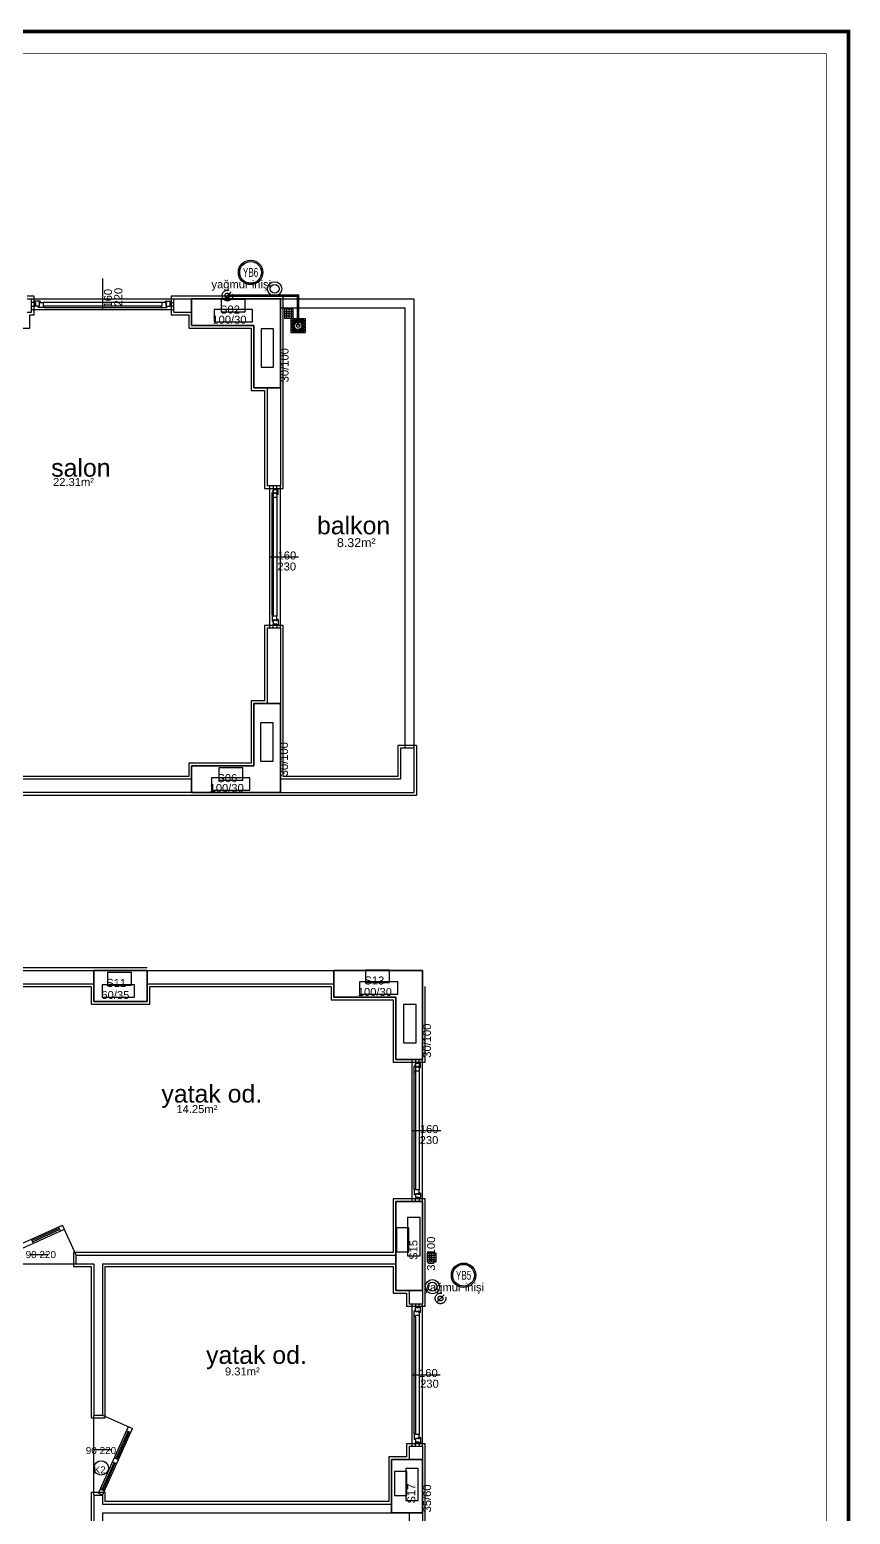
# Model space of a CAD drawing. Header units: centimetres. Extents: x -3962 to 30527, y -2 to 2802.
# Drawn here: x 14079 to 15002, y 1133 to 2802 of the extents above; entities that cross this region are included whole.
import ezdxf
from ezdxf.enums import TextEntityAlignment as Align

# ---------------------------------------------------------------- set-up
doc = ezdxf.new("R2010")
doc.units = ezdxf.units.CM
doc.linetypes.add('YAGMUR HATTI', pattern=[36, 30, -6])
for name, color, linetype in [('MD-YUK-BIRIMI', 7, 'Continuous'), ('MTY-TEFRIS', 15, 'CONTINUOUS'), ('MTY-YAGMURSU-KOLON NO', 7, 'CONTINUOUS'), ('ROTAS-MIMARI', 8, 'CONTINUOUS'), ('ROTAS-MIMARI-KOLON', 8, 'CONTINUOUS'), ('ROTAS-MIMARI-YAZI', 8, 'CONTINUOUS'), ('ROTAS-PAFTA', 7, 'CONTINUOUS'), ('ROTAS-PISSU-KOLONNO', 211, 'CONTINUOUS'), ('ROTAS-TEFRIS', 15, 'CONTINUOUS'), ('ROTAS-YAGMUR-BORUSU', 3, 'YAGMUR HATTI')]:
    doc.layers.add(name, color=color, linetype=linetype)
doc.styles.add('ANOTATIVO', font='arial.ttf')
doc.styles.add('MTYCAPLT', font='arial.ttf', dxfattribs={"width": 0.65, "height": 1})
doc.styles.add('ROTAS', font='arial.ttf')

# ---------------------------------------------------------------- blocks, each defined once
blk = doc.blocks.new('SUZGEC1')
at = {"layer": 'MTY-TEFRIS'}
blk.add_lwpolyline([(-5, -5), (-5, 5), (5, 5), (5, -5)], close=True, dxfattribs=at)
for points in [[(-4.3, 3.9), (-2, 1.5, 0.029484), (-2.2, 1.3), (-4.3, 2.5)], [(-2.5, 0.3), (-4.3, 0.3), (-4.3, 1.7), (-2.4, 0.7, 0.032775)], [(-3.9, 4.3), (-2.5, 4.3), (-1.3, 2.2, 0.029484), (-1.5, 2)], [(-0.7, 2.4, -0.032775), (-0.3, 2.5), (-0.3, 4.3), (-1.7, 4.3)], [(0.3, 2.5), (0.3, 4.3), (1.7, 4.3), (0.7, 2.4, 0.032775)], [(1.3, 2.2), (2.5, 4.3), (3.9, 4.3), (1.5, 2, 0.029484)], [(4.3, 3.9), (2, 1.5, -0.029484), (2.2, 1.3), (4.3, 2.5)], [(4.3, 0.3), (4.3, 1.7), (2.4, 0.7, -0.032775), (2.5, 0.3)], [(-2.5, -0.3), (-4.3, -0.3), (-4.3, -1.7), (-2.4, -0.7, -0.032775)], [(-4.3, -3.9), (-2, -1.5, -0.029484), (-2.2, -1.3), (-4.3, -2.5)], [(-3.9, -4.3), (-2.5, -4.3), (-1.3, -2.2, -0.029484), (-1.5, -2)], [(-0.3, -4.3), (-1.7, -4.3), (-0.7, -2.4, 0.032775), (-0.3, -2.5)], [(0.3, -2.5), (0.3, -4.3), (1.7, -4.3), (0.7, -2.4, -0.032775)], [(2.5, -4.3), (1.3, -2.2, 0.029484), (1.5, -2), (3.9, -4.3)], [(4.3, -2.5), (4.3, -3.9), (2, -1.5, 0.029484), (2.2, -1.3)], [(4.3, -0.3), (4.3, -1.7), (2.4, -0.7, 0.032775), (2.5, -0.3)]]:
    blk.add_lwpolyline(points, format="xyb", close=True, dxfattribs=at)
blk.add_circle((0, 0), 1.25, dxfattribs=at)
at = {"layer": 'MD-YUK-BIRIMI', "color": 6, "style": 'MTYCAPLT', "width": 0.65}
for tag, p in [('PSCP_001', (-1.3, 0.7)), ('PS_001', (-0.6, -0.5))]:
    blk.add_attdef(tag, p, '', height=1, dxfattribs=at)
blk = doc.blocks.new('MTY-KOLON NO YAGMUR')
at = {"layer": 'MTY-YAGMURSU-KOLON NO', "linetype": 'Continuous', "ltscale": 100}
blk.add_circle((0, 0), 27.5, dxfattribs=at)
at = {"layer": 'MTY-YAGMURSU-KOLON NO', "color": 7, "linetype": 'Continuous', "ltscale": 100}
blk.add_circle((0, 0), 24.5, dxfattribs=at)
at = {"style": 'ANOTATIVO', "width": 0.65}
blk.add_attdef('K', text='', height=20, dxfattribs=at).set_placement((0, 0), align=Align.MIDDLE_CENTER)

msp = doc.modelspace()

# ---------------------------------------------------------------- linework, layer by layer
at = {"layer": 'ROTAS-MIMARI'}
for p, q in [((14160.8, 2522.1), (14160.8, 2487.4)), ((14083.8, 2502.2), (14075.8, 2502.2)), ((14075.8, 2499.2), (14080.8, 2499.2)), ((14080.8, 2484.2), (14080.8, 2499.2)), ((14080.8, 2499.2), (14240.8, 2499.2)), ((14084.8, 2495.2), (14080.8, 2495.2)), ((14080.8, 2491.2), (14084.8, 2491.2)), ((14080.8, 2487.4), (14240.8, 2487.4)), ((14083.8, 2481.2), (14083.8, 2502.2)), ((14084.1, 2496.8), (14084.1, 2495.4)), ((14090.5, 2496.8), (14084.1, 2496.8)), ((14085.3, 2495.4), (14084.1, 2495.4)), ((14084.8, 2491.2), (14084.8, 2495.2)), ((14085.3, 2495.4), (14085.3, 2491.2)), ((14089.3, 2491.2), (14085.3, 2491.2)), ((14088.4, 2491.2), (14089.6, 2491.2)), ((14088.4, 2491.2), (14088.4, 2489.8)), ((14095.2, 2489.8), (14088.4, 2489.8)), ((14089, 2495.4), (14089, 2494.4)), ((14090.5, 2495.4), (14089, 2495.4)), ((14089.3, 2494.4), (14089, 2494.4)), ((14089.3, 2494.4), (14089.3, 2491.2)), ((14089.6, 2495.4), (14094, 2495.4)), ((14089.6, 2495.4), (14089.6, 2494.9)), ((14089.9, 2494.9), (14089.6, 2494.9)), ((14089.9, 2494.4), (14089.6, 2494.4)), ((14089.6, 2494.4), (14089.6, 2491.2)), ((14089.9, 2494.9), (14089.9, 2494.4)), ((14090.5, 2496.8), (14090.5, 2495.4)), ((14227.6, 2495.4), (14094, 2495.4)), ((14094, 2495.4), (14094, 2491.2)), ((14095.2, 2491.2), (14094, 2491.2)), ((14226.4, 2491.2), (14095.2, 2491.2)), ((14095.2, 2491.2), (14095.2, 2489.8)), ((14095.2, 2489.8), (14226.4, 2489.8)), ((14226.4, 2491.2), (14226.4, 2489.8)), ((14226.4, 2491.2), (14227.6, 2491.2)), ((14226.4, 2489.8), (14233.2, 2489.8)), ((14232, 2495.4), (14227.6, 2495.4)), ((14227.6, 2495.4), (14227.6, 2491.2)), ((14231.1, 2496.8), (14231.1, 2495.4)), ((14231.1, 2496.8), (14237.5, 2496.8)), ((14231.1, 2495.4), (14232.6, 2495.4)), ((14231.7, 2494.9), (14232, 2494.9)), ((14231.7, 2494.9), (14231.7, 2494.4)), ((14231.7, 2494.4), (14232, 2494.4)), ((14232, 2495.4), (14232, 2494.9)), ((14232, 2494.4), (14232, 2491.2)), ((14233.2, 2491.2), (14232, 2491.2)), ((14232.3, 2494.4), (14232.3, 2491.2)), ((14232.3, 2494.4), (14232.6, 2494.4)), ((14232.3, 2491.2), (14236.3, 2491.2)), ((14232.6, 2495.4), (14232.6, 2494.4)), ((14233.2, 2491.2), (14233.2, 2489.8)), ((14236.3, 2495.4), (14236.3, 2491.2)), ((14236.3, 2495.4), (14237.5, 2495.4)), ((14236.8, 2495.2), (14240.8, 2495.2)), ((14236.8, 2491.2), (14236.8, 2495.2)), ((14240.8, 2491.2), (14236.8, 2491.2)), ((14237.5, 2496.8), (14237.5, 2495.4)), ((14300.8, 2502.2), (14237.8, 2502.2)), ((14237.8, 2502.2), (14237.8, 2481.2)), ((14240.8, 2499.2), (14260.8, 2499.2)), ((14240.8, 2484.2), (14240.8, 2499.2)), ((14363.8, 2502.2), (14300.8, 2502.2)), ((14363.8, 2399.2), (14363.8, 2502.2)), ((14375.3, 2487.7), (14365.3, 2487.7)), ((14365.3, 2487.7), (14365.3, 2477.7)), ((14367.7, 2487.7), (14367.7, 2477.7)), ((14370.3, 2487.7), (14370.3, 2477.7)), ((14373, 2487.7), (14373, 2477.7)), ((14375.3, 2477.7), (14375.3, 2487.7)), ((14075.8, 2484.2), (14080.8, 2484.2)), ((14078.8, 2481.2), (14083.8, 2481.2)), ((14078.8, 2466.2), (14078.8, 2481.2)), ((14237.8, 2481.2), (14257.8, 2481.2)), ((14240.8, 2484.2), (14260.8, 2484.2)), ((14257.8, 2481.2), (14257.8, 2466.2)), ((14365.3, 2485.2), (14375.3, 2485.2)), ((14365.3, 2482.7), (14375.3, 2482.7)), ((14365.3, 2480.2), (14375.3, 2480.2)), ((14365.3, 2477.7), (14375.3, 2477.7)), ((13923.8, 2466.2), (14078.8, 2466.2)), ((14257.8, 2466.2), (14327.8, 2466.2)), ((14327.8, 2466.2), (14327.8, 2396.2)), ((14327.8, 2396.2), (14342.8, 2396.2)), ((14342.8, 2396.2), (14342.8, 2286.2)), ((14345.8, 2399.2), (14345.8, 2289.2)), ((14360.8, 2399.2), (14360.8, 2289.2)), ((14363.8, 2286.2), (14363.8, 2399.2)), ((14360.8, 2289.2), (14345.8, 2289.2)), ((14349, 2129.2), (14349, 2289.2)), ((14352.8, 2289.2), (14352.8, 2285.2)), ((14356.8, 2285.2), (14356.8, 2289.2)), ((14360.8, 2129.2), (14360.8, 2289.2)), ((14342.8, 2286.2), (14363.8, 2286.2)), ((14351.4, 2143.6), (14351.4, 2281.6)), ((14352.8, 2281.6), (14351.4, 2281.6)), ((14351.4, 2274.8), (14351.4, 2281.6)), ((14352.8, 2274.8), (14351.4, 2274.8)), ((14352.8, 2285.2), (14356.8, 2285.2)), ((14352.8, 2284.7), (14352.8, 2143.6)), ((14352.8, 2280.7), (14352.8, 2284.7)), ((14357, 2284.7), (14352.8, 2284.7)), ((14352.8, 2281.6), (14352.8, 2280.4)), ((14356, 2280.7), (14352.8, 2280.7)), ((14356, 2280.4), (14352.8, 2280.4)), ((14357, 2276), (14352.8, 2276)), ((14352.8, 2274.8), (14352.8, 2276)), ((14356, 2280.7), (14356, 2281)), ((14357, 2281), (14356, 2281)), ((14356, 2280.1), (14356, 2280.4)), ((14356.5, 2280.1), (14356, 2280.1)), ((14356.5, 2280.1), (14356.5, 2280.4)), ((14357, 2280.4), (14356.5, 2280.4)), ((14357, 2285.9), (14357, 2142.4)), ((14358.4, 2285.9), (14357, 2285.9)), ((14357, 2284.7), (14357, 2285.9)), ((14357, 2279.5), (14357, 2281)), ((14357, 2280.4), (14357, 2276)), ((14358.4, 2279.5), (14357, 2279.5)), ((14358.4, 2279.5), (14358.4, 2285.9)), ((14349, 2209.2), (14381.3, 2209.2)), ((14349, 2209.2), (14381.3, 2209.2)), ((14352.8, 2143.6), (14351.4, 2143.6)), ((14351.4, 2143.6), (14351.4, 2136.8)), ((14352.8, 2136.8), (14351.4, 2136.8)), ((14352.8, 2143.6), (14352.8, 2142.4)), ((14357, 2142.4), (14352.8, 2142.4)), ((14352.8, 2136.8), (14352.8, 2138)), ((14356, 2138), (14352.8, 2138)), ((14352.8, 2137.7), (14352.8, 2133.7)), ((14356, 2137.7), (14352.8, 2137.7)), ((14356.5, 2138.3), (14356, 2138.3)), ((14356, 2138.3), (14356, 2138)), ((14356, 2137.7), (14356, 2137.4)), ((14357, 2137.4), (14356, 2137.4)), ((14356.5, 2138.3), (14356.5, 2138)), ((14357, 2138), (14356.5, 2138)), ((14357, 2138), (14357, 2142.4)), ((14358.4, 2138.9), (14357, 2138.9)), ((14357, 2138.9), (14357, 2137.4)), ((14358.4, 2138.9), (14358.4, 2132.5)), ((14363.8, 2132.2), (14342.8, 2132.2)), ((14342.8, 2132.2), (14342.8, 2047.2)), ((14345.8, 2129.2), (14345.8, 2044.2)), ((14360.8, 2129.2), (14345.8, 2129.2)), ((14357, 2133.7), (14352.8, 2133.7)), ((14352.8, 2129.2), (14352.8, 2133.2)), ((14352.8, 2133.2), (14356.8, 2133.2)), ((14356.8, 2133.2), (14356.8, 2129.2)), ((14357, 2133.7), (14357, 2132.5)), ((14358.4, 2132.5), (14357, 2132.5)), ((14360.8, 2129.2), (14360.8, 2044.2)), ((14363.8, 2044.2), (14363.8, 2132.2)), ((14342.8, 2047.2), (14327.8, 2047.2)), ((14327.8, 2047.2), (14327.8, 1977.2)), ((14363.8, 1962.2), (14363.8, 2044.2)), ((14513.8, 1997.2), (14492.8, 1997.2)), ((14492.8, 1997.2), (14492.8, 1962.2)), ((14510.8, 1994.2), (14495.8, 1994.2)), ((14495.8, 1994.2), (14495.8, 1959.2)), ((14510.8, 1994.2), (14510.8, 1944.2)), ((14513.8, 1997.2), (14513.8, 1941.2)), ((14327.8, 1977.2), (14257.8, 1977.2)), ((14257.8, 1977.2), (14257.8, 1962.2)), ((14260.8, 1959.2), (13990.8, 1959.2)), ((14257.8, 1962.2), (13993.8, 1962.2)), ((14495.8, 1959.2), (14360.8, 1959.2)), ((14492.8, 1962.2), (14363.8, 1962.2)), ((14260.8, 1944.2), (13930.8, 1944.2)), ((13930.8, 1941.2), (14513.8, 1941.2)), ((13860.8, 1744.2), (14150.8, 1744.2)), ((14150.8, 1747.2), (13863.8, 1747.2)), ((14210.8, 1747.2), (14150.8, 1747.2)), ((14210.8, 1744.2), (14420.8, 1744.2)), ((14030.8, 1729.2), (14150.8, 1729.2)), ((14033.8, 1726.2), (14147.8, 1726.2)), ((14147.8, 1726.2), (14147.8, 1706.2)), ((14210.8, 1729.2), (14420.8, 1729.2)), ((14213.8, 1706.2), (14213.8, 1726.2)), ((14213.8, 1726.2), (14417.8, 1726.2)), ((14417.8, 1726.2), (14417.8, 1711.2)), ((14523.8, 1641.2), (14523.8, 1726.2)), ((14147.8, 1706.2), (14213.8, 1706.2)), ((14417.8, 1711.2), (14487.8, 1711.2)), ((14487.8, 1711.2), (14487.8, 1641.2)), ((14487.8, 1641.2), (14502.8, 1641.2)), ((14502.8, 1641.2), (14523.8, 1641.2)), ((14520.8, 1644.2), (14505.8, 1644.2)), ((14509, 1484.2), (14509, 1644.2)), ((14511.4, 1498.6), (14511.4, 1636.6)), ((14512.8, 1636.6), (14511.4, 1636.6)), ((14511.4, 1629.8), (14511.4, 1636.6)), ((14512.8, 1644.2), (14512.8, 1640.2)), ((14512.8, 1640.2), (14516.8, 1640.2)), ((14512.8, 1639.7), (14512.8, 1498.6)), ((14512.8, 1635.7), (14512.8, 1639.7)), ((14517, 1639.7), (14512.8, 1639.7)), ((14512.8, 1636.6), (14512.8, 1635.4)), ((14516, 1635.7), (14516, 1636)), ((14517, 1636), (14516, 1636)), ((14516.8, 1640.2), (14516.8, 1644.2)), ((14517, 1640.9), (14517, 1497.4)), ((14518.4, 1640.9), (14517, 1640.9)), ((14517, 1639.7), (14517, 1640.9)), ((14517, 1634.5), (14517, 1636)), ((14518.4, 1634.5), (14518.4, 1640.9)), ((14520.8, 1484.2), (14520.8, 1644.2)), ((14512.8, 1629.8), (14511.4, 1629.8)), ((14516, 1635.7), (14512.8, 1635.7)), ((14516, 1635.4), (14512.8, 1635.4)), ((14517, 1631), (14512.8, 1631)), ((14512.8, 1629.8), (14512.8, 1631)), ((14516, 1635.1), (14516, 1635.4)), ((14516.5, 1635.1), (14516, 1635.1)), ((14516.5, 1635.1), (14516.5, 1635.4)), ((14517, 1635.4), (14516.5, 1635.4)), ((14517, 1635.4), (14517, 1631)), ((14518.4, 1634.5), (14517, 1634.5)), ((14509, 1564.2), (14541.3, 1564.3)), ((14502.8, 1487.2), (14487.8, 1487.2)), ((14487.8, 1487.2), (14487.8, 1427.2)), ((14523.8, 1487.2), (14502.8, 1487.2)), ((14512.8, 1498.6), (14511.4, 1498.6)), ((14511.4, 1498.6), (14511.4, 1491.8)), ((14512.8, 1491.8), (14511.4, 1491.8)), ((14512.8, 1498.6), (14512.8, 1497.4)), ((14517, 1497.4), (14512.8, 1497.4)), ((14512.8, 1491.8), (14512.8, 1493)), ((14516, 1493), (14512.8, 1493)), ((14512.8, 1492.7), (14512.8, 1488.7)), ((14516, 1492.7), (14512.8, 1492.7)), ((14517, 1488.7), (14512.8, 1488.7)), ((14512.8, 1484.2), (14512.8, 1488.2)), ((14512.8, 1488.2), (14516.8, 1488.2)), ((14516.5, 1493.3), (14516, 1493.3)), ((14516, 1493.3), (14516, 1493)), ((14516, 1492.7), (14516, 1492.4)), ((14517, 1492.4), (14516, 1492.4)), ((14516.5, 1493.3), (14516.5, 1493)), ((14517, 1493), (14516.5, 1493)), ((14516.8, 1488.2), (14516.8, 1484.2)), ((14517, 1493), (14517, 1497.4)), ((14518.4, 1493.9), (14517, 1493.9)), ((14517, 1493.9), (14517, 1492.4)), ((14517, 1488.7), (14517, 1487.5)), ((14518.4, 1487.5), (14517, 1487.5)), ((14518.4, 1493.9), (14518.4, 1487.5)), ((14523.8, 1484.2), (14523.8, 1487.2)), ((14523.8, 1414.2), (14523.8, 1484.2)), ((14040.9, 1424.2), (14115.8, 1457.9)), ((14042.9, 1419.7), (14117.8, 1453.3)), ((14081.3, 1440.6), (14111.9, 1454.3)), ((14081.9, 1439.2), (14112.5, 1452.9)), ((14113.3, 1451.3), (14111.2, 1455.8)), ((14130.9, 1424.2), (14115.8, 1457.9)), ((14080.6, 1442.1), (14082.7, 1437.5)), ((14079.9, 1424.8), (14099.2, 1424.8)), ((14487.8, 1427.2), (14127.9, 1427.2)), ((14127.9, 1427.2), (14127.9, 1411.2)), ((14130.9, 1424.2), (14490.8, 1424.2)), ((14130.9, 1414.2), (14130.9, 1424.2)), ((14535.9, 1426.4), (14525.9, 1426.4)), ((14525.9, 1426.4), (14525.9, 1416.4)), ((14525.9, 1424), (14535.9, 1424)), ((14525.9, 1421.4), (14535.9, 1421.4)), ((14528.4, 1426.4), (14528.4, 1416.4)), ((14531, 1426.4), (14531, 1416.4)), ((14533.6, 1426.4), (14533.6, 1416.4)), ((14535.9, 1416.4), (14535.9, 1426.4)), ((14040.9, 1414.2), (14130.9, 1414.2)), ((14127.9, 1411.2), (14147.8, 1411.2)), ((14130.9, 1414.2), (14150.8, 1414.2)), ((14147.8, 1411.2), (14147.8, 1241.2)), ((14150.8, 1414.2), (14150.8, 1244.2)), ((14160.8, 1414.2), (14160.8, 1244.2)), ((14160.8, 1414.2), (14490.8, 1414.2)), ((14163.8, 1241.2), (14163.8, 1411.2)), ((14163.8, 1411.2), (14487.8, 1411.2)), ((14487.8, 1411.2), (14487.8, 1381.2)), ((14523.8, 1366.2), (14523.8, 1414.2)), ((14525.9, 1418.9), (14535.9, 1418.9)), ((14525.9, 1416.4), (14535.9, 1416.4)), ((14487.8, 1381.2), (14502.8, 1381.2)), ((14502.8, 1381.2), (14502.8, 1366.2)), ((14505.8, 1384.2), (14505.8, 1369.2)), ((14505.8, 1369.2), (14520.8, 1369.2)), ((14509, 1209.2), (14509, 1369.2)), ((14512.8, 1369.2), (14512.8, 1365.2)), ((14516.8, 1365.2), (14516.8, 1369.2)), ((14520.8, 1384.2), (14520.8, 1369.2)), ((14520.8, 1209.2), (14520.8, 1369.2)), ((14523.8, 1366.2), (14502.8, 1366.2)), ((14511.4, 1354.8), (14511.4, 1361.6)), ((14512.8, 1361.6), (14511.4, 1361.6)), ((14511.4, 1223.6), (14511.4, 1354.8)), ((14512.8, 1354.8), (14511.4, 1354.8)), ((14512.8, 1365.2), (14516.8, 1365.2)), ((14517, 1364.7), (14512.8, 1364.7)), ((14512.8, 1360.7), (14512.8, 1364.7)), ((14512.8, 1361.6), (14512.8, 1360.4)), ((14516, 1360.7), (14512.8, 1360.7)), ((14516, 1360.4), (14512.8, 1360.4)), ((14512.8, 1354.8), (14512.8, 1356)), ((14517, 1356), (14512.8, 1356)), ((14512.8, 1354.8), (14512.8, 1223.6)), ((14517, 1361), (14516, 1361)), ((14516, 1360.7), (14516, 1361)), ((14516, 1360.1), (14516, 1360.4)), ((14516.5, 1360.1), (14516, 1360.1)), ((14517, 1360.4), (14516.5, 1360.4)), ((14516.5, 1360.1), (14516.5, 1360.4)), ((14517, 1364.7), (14517, 1365.9)), ((14518.4, 1365.9), (14517, 1365.9)), ((14517, 1359.5), (14517, 1361)), ((14517, 1360.4), (14517, 1356)), ((14518.4, 1359.5), (14517, 1359.5)), ((14517, 1356), (14517, 1222.4)), ((14518.4, 1359.5), (14518.4, 1365.9)), ((14540.5, 1289.2), (14509, 1289.2)), ((14147.8, 1241.2), (14163.8, 1241.2)), ((14150.8, 1244.2), (14160.8, 1244.2)), ((14150.8, 1154.2), (14150.8, 1244.2)), ((14160.8, 1244.2), (14194.5, 1229.1)), ((14156.3, 1156.3), (14189.9, 1231.2)), ((14160.8, 1154.2), (14194.5, 1229.1)), ((14175.7, 1195.3), (14189.5, 1225.9)), ((14177.2, 1194.6), (14190.9, 1225.2)), ((14187.9, 1226.6), (14192.4, 1224.6)), ((14512.8, 1223.6), (14511.4, 1223.6)), ((14511.4, 1223.6), (14511.4, 1216.8)), ((14512.8, 1223.6), (14512.8, 1222.4)), ((14517, 1222.4), (14512.8, 1222.4)), ((14517, 1218), (14517, 1222.4)), ((14518.4, 1218.9), (14517, 1218.9)), ((14517, 1218.9), (14517, 1217.4)), ((14518.4, 1218.9), (14518.4, 1212.5)), ((14170.2, 1205), (14150.9, 1205)), ((14502.8, 1212.2), (14502.8, 1197.2)), ((14502.8, 1212.2), (14523.8, 1212.2)), ((14505.8, 1209.2), (14505.8, 1194.2)), ((14505.8, 1209.2), (14520.8, 1209.2)), ((14512.8, 1216.8), (14511.4, 1216.8)), ((14512.8, 1216.8), (14512.8, 1218)), ((14516, 1218), (14512.8, 1218)), ((14512.8, 1217.7), (14512.8, 1213.7)), ((14516, 1217.7), (14512.8, 1217.7)), ((14517, 1213.7), (14512.8, 1213.7)), ((14512.8, 1209.2), (14512.8, 1213.2)), ((14512.8, 1213.2), (14516.8, 1213.2)), ((14516.5, 1218.3), (14516, 1218.3)), ((14516, 1218.3), (14516, 1218)), ((14516, 1217.7), (14516, 1217.4)), ((14517, 1217.4), (14516, 1217.4)), ((14516.5, 1218.3), (14516.5, 1218)), ((14517, 1218), (14516.5, 1218)), ((14516.8, 1213.2), (14516.8, 1209.2)), ((14517, 1213.7), (14517, 1212.5)), ((14518.4, 1212.5), (14517, 1212.5)), ((14520.8, 1209.2), (14520.8, 1194.2)), ((14523.8, 1194.2), (14523.8, 1212.2)), ((14159.9, 1160.1), (14173.7, 1190.7)), ((14161.4, 1159.5), (14175.1, 1190.1)), ((14176.6, 1189.4), (14172.1, 1191.4)), ((14178.7, 1194), (14174.1, 1196)), ((14502.8, 1197.2), (14482.8, 1197.2)), ((14482.8, 1197.2), (14482.8, 1147.2)), ((14523.8, 1134.2), (14523.8, 1194.2)), ((14163.8, 1157.2), (14147.8, 1157.2)), ((14147.8, 1157.2), (14147.8, 1149.2)), ((14150.8, 1154.2), (14150.8, 1124.2)), ((14150.8, 1154.2), (14160.8, 1154.2)), ((14160.8, 1154.2), (14156.3, 1156.3)), ((14162.9, 1158.8), (14158.3, 1160.8)), ((14160.8, 1154.2), (14160.8, 1144.2)), ((14163.8, 1152.2), (14163.8, 1157.2)), ((14163.8, 1147.2), (14163.8, 1152.2)), ((14147.8, 1149.2), (14147.8, 1134.2)), ((14160.8, 1144.2), (14485.8, 1144.2)), ((14482.8, 1147.2), (14163.8, 1147.2)), ((14147.8, 1134.2), (14147.8, 1121.2)), ((14160.8, 1134.2), (14160.8, 1124.2)), ((14160.8, 1134.2), (14485.8, 1134.2)), ((14505.8, 1134.2), (14505.8, 1089.2)), ((14520.8, 1134.2), (14520.8, 1089.2)), ((14523.8, 1086.2), (14523.8, 1134.2))]:
    msp.add_line(p, q, dxfattribs=at)
for points in [[(14260.8, 2499.2), (14360.8, 2499.2)], [(14260.8, 2469.2), (14260.8, 2499.2)], [(14360.8, 2499.2), (14510.8, 2499.2)], [(14360.8, 2499.2), (14360.8, 2399.2)], [(14360.8, 2489.2), (14500.8, 2489.2)], [(14500.8, 2489.2), (14500.8, 1994.2)], [(14510.8, 2499.2), (14510.8, 1994.2)], [(14330.8, 2469.2), (14260.8, 2469.2)], [(14330.8, 2399.2), (14330.8, 2469.2)], [(14360.8, 2399.2), (14330.8, 2399.2)], [(14330.8, 1974.2), (14330.8, 2044.2)], [(14330.8, 2044.2), (14360.8, 2044.2)], [(14360.8, 2044.2), (14360.8, 1944.2)], [(14260.8, 1974.2), (14330.8, 1974.2)], [(14260.8, 1944.2), (14260.8, 1974.2)], [(14360.8, 1944.2), (14260.8, 1944.2)], [(14360.8, 1944.2), (14510.8, 1944.2)], [(14150.8, 1744.2), (14210.8, 1744.2)], [(14150.8, 1709.2), (14150.8, 1744.2)], [(14210.8, 1744.2), (14210.8, 1709.2)], [(14420.8, 1744.2), (14520.8, 1744.2)], [(14420.8, 1714.2), (14420.8, 1744.2)], [(14520.8, 1744.2), (14520.8, 1644.2)], [(14210.8, 1709.2), (14150.8, 1709.2)], [(14490.8, 1714.2), (14420.8, 1714.2)], [(14490.8, 1644.2), (14490.8, 1714.2)], [(14520.8, 1644.2), (14490.8, 1644.2)], [(14490.8, 1384.2), (14490.8, 1484.2)], [(14490.8, 1484.2), (14520.8, 1484.2)], [(14520.8, 1484.2), (14520.8, 1384.2)], [(14520.8, 1384.2), (14490.8, 1384.2)], [(14485.8, 1134.2), (14485.8, 1194.2)], [(14485.8, 1194.2), (14520.8, 1194.2)], [(14520.8, 1194.2), (14520.8, 1134.2)], [(14520.8, 1134.2), (14485.8, 1134.2)]]:
    msp.add_lwpolyline(points, dxfattribs=at)
for centre, radius in [((14354.4, 2510.6), 8), ((14354.4, 2510.6), 5), ((14531.8, 1388.5), 8), ((14531.8, 1388.5), 5), ((14159.2, 1184.8), 8.14)]:
    msp.add_circle(centre, radius, dxfattribs=at)
at = {"layer": 'ROTAS-MIMARI-KOLON'}
for points in [[(14360.8, 2499.2), (14260.8, 2499.2), (14260.8, 2469.2), (14330.8, 2469.2), (14330.8, 2399.2), (14360.8, 2399.2), (14360.8, 2499.2)], [(14286.3, 2473.4), (14329.4, 2473.4), (14329.4, 2487.4), (14286.3, 2487.4), (14286.3, 2473.4)], [(14294.3, 2484.8), (14321.3, 2484.8), (14321.3, 2498.7), (14294.3, 2498.7), (14294.3, 2484.8)], [(14353.1, 2422.4), (14353.1, 2465.5), (14339.2, 2465.5), (14339.2, 2422.4), (14353.1, 2422.4)], [(14360.8, 2044.2), (14330.8, 2044.2), (14330.8, 1974.2), (14260.8, 1974.2), (14260.8, 1944.2), (14360.8, 1944.2), (14360.8, 2044.2)], [(14352.6, 1979.4), (14352.6, 2022.5), (14338.6, 2022.5), (14338.6, 1979.4), (14352.6, 1979.4)], [(14291.4, 1958), (14318.4, 1958), (14318.4, 1971.9), (14291.4, 1971.9), (14291.4, 1958)], [(14283.2, 1946.8), (14326.4, 1946.8), (14326.4, 1960.8), (14283.2, 1960.8), (14283.2, 1946.8)], [(14210.8, 1744.2), (14150.8, 1744.2), (14150.8, 1709.2), (14210.8, 1709.2), (14210.8, 1744.2)], [(14166.4, 1727.7), (14193.4, 1727.7), (14193.4, 1741.7), (14166.4, 1741.7), (14166.4, 1727.7)], [(14520.8, 1744.2), (14420.8, 1744.2), (14420.8, 1714.2), (14490.8, 1714.2), (14490.8, 1644.2), (14520.8, 1644.2), (14520.8, 1744.2)], [(14456.7, 1730.5), (14483.7, 1730.5), (14483.7, 1744.4), (14456.7, 1744.4), (14456.7, 1730.5)], [(14160.5, 1714.1), (14196.7, 1714.1), (14196.7, 1728.1), (14160.5, 1728.1), (14160.5, 1714.1)], [(14449.9, 1717.5), (14493, 1717.5), (14493, 1731.5), (14449.9, 1731.5), (14449.9, 1717.5)], [(14513.4, 1662.8), (14513.4, 1706), (14499.4, 1706), (14499.4, 1662.8), (14513.4, 1662.8)], [(14520.8, 1484.2), (14490.8, 1484.2), (14490.8, 1384.2), (14520.8, 1384.2), (14520.8, 1484.2)], [(14505.5, 1427.6), (14505.5, 1454.6), (14491.6, 1454.6), (14491.6, 1427.6), (14505.5, 1427.6)], [(14517.9, 1423.4), (14517.9, 1466.5), (14504, 1466.5), (14504, 1423.4), (14517.9, 1423.4)], [(14520.8, 1194.2), (14485.8, 1194.2), (14485.8, 1134.2), (14520.8, 1134.2), (14520.8, 1194.2)], [(14503.1, 1153.7), (14503.1, 1180.7), (14489.2, 1180.7), (14489.2, 1153.7), (14503.1, 1153.7)], [(14515.9, 1148.2), (14515.9, 1184.3), (14501.9, 1184.3), (14501.9, 1148.2), (14515.9, 1148.2)]]:
    msp.add_lwpolyline(points, dxfattribs=at)
at = {"layer": 'ROTAS-PAFTA'}
for points, const_width in [([(12500, 0), (15000, 0), (15000, 2800), (12500, 2800)], 4), ([(12525, 25), (14975, 25), (14975, 2775), (12525, 2775)], 1)]:
    msp.add_lwpolyline(points, close=True, dxfattribs=dict(at, const_width=const_width))
at = {"layer": 'ROTAS-YAGMUR-BORUSU'}
for p, q in [((14297.1, 2498.9), (14305.5, 2507.3)), ((14536.7, 1371.2), (14545.1, 1379.6))]:
    msp.add_line(p, q, dxfattribs=at)
at = {"layer": 'ROTAS-YAGMUR-BORUSU', "const_width": 3}
msp.add_lwpolyline([(14380.8, 2469.2), (14380.8, 2503.1), (14301.3, 2503.1)], dxfattribs=at)
at = {"layer": 'ROTAS-YAGMUR-BORUSU'}
for centre, radius in [((14301.3, 2503.1), 6), ((14301.3, 2503.1), 2.7), ((14540.9, 1375.4), 6), ((14540.9, 1375.4), 2.7)]:
    msp.add_circle(centre, radius, dxfattribs=at)

# ---------------------------------------------------------------- block references
at = {"layer": 'ROTAS-PISSU-KOLONNO'}
ref = msp.add_blockref('MTY-KOLON NO YAGMUR', (14327.3, 2529.1), dxfattribs=dict(at, xscale=0.5, yscale=0.5))
ref.add_attrib('K', 'YB6', dxfattribs={"height": 10, "style": 'ANOTATIVO', "width": 0.65}).set_placement((14327.3, 2529.1), align=Align.MIDDLE_CENTER)
ref = msp.add_blockref('MTY-KOLON NO YAGMUR', (14566.9, 1401.4), dxfattribs=dict(at, xscale=0.5, yscale=0.5))
ref.add_attrib('K', 'YB5', dxfattribs={"height": 10, "style": 'ANOTATIVO', "width": 0.65}).set_placement((14566.9, 1401.4), align=Align.MIDDLE_CENTER)
at = {"layer": 'ROTAS-TEFRIS', "xscale": 1.6, "yscale": 1.6}
msp.add_blockref('SUZGEC1', (14380.8, 2469.2), dxfattribs=at)

# ---------------------------------------------------------------- texts
at = {"layer": 'ROTAS-MIMARI-YAZI', "style": 'ROTAS'}
for s, height, p in [('yağmur inişi', 9, (14316.8, 2515.7)), ('S02', 9, (14304.1, 2487.3)), ('100/30', 9, (14303.5, 2475.9)), ('salon', 20, (14136.4, 2309.4)), ('22.31m²', 9, (14128.1, 2293.4)), ('balkon', 20, (14443.2, 2244.6)), ('8.32m²', 10, (14446.2, 2225.2)), ('160', 9, (14368.2, 2210.8)), ('230', 9, (14368, 2198.4)), ('100/30', 9, (14300.4, 1949.3)), ('S06', 9, (14301.1, 1960.4)), ('S13', 9, (14466.5, 1732.9)), ('60/35', 9, (14175.2, 1716.6)), ('S11', 9, (14176.1, 1730.2)), ('100/30', 9, (14467.1, 1720)), ('yatak od.', 20, (14283.7, 1605.6)), ('14.25m²', 9, (14266.9, 1588.3)), ('160', 9, (14528.2, 1565.8)), ('230', 9, (14528, 1553.4)), ('90 220', 8, (14091.3, 1424.7)), ('yağmur inişi', 9, (14556.4, 1388)), ('yatak od.', 20, (14333.9, 1311.8)), ('9.31m²', 9, (14318, 1293.3)), ('160', 9, (14527.3, 1291.5)), ('230', 9, (14528.5, 1279.5)), ('90 220', 8, (14159, 1204.4)), ('K2', 8, (14157.6, 1182.6))]:
    msp.add_text(s, height=height, dxfattribs=at).set_placement(p, align=Align.MIDDLE_CENTER)
for s, p in [('160', (14166.9, 2500)), ('220', (14178.5, 2501.3)), ('30/100', (14365.5, 2424.7)), ('30/100', (14364.9, 1981.7)), ('30/100', (14525.7, 1665.2)), ('S15', (14510.5, 1429.9)), ('30/100', (14530.3, 1425.7)), ('S17', (14508.1, 1156)), ('35/60', (14525.8, 1150.5))]:
    msp.add_text(s, height=9, rotation=90, dxfattribs=at).set_placement(p, align=Align.MIDDLE_CENTER)

doc.saveas('drawing.dxf')
